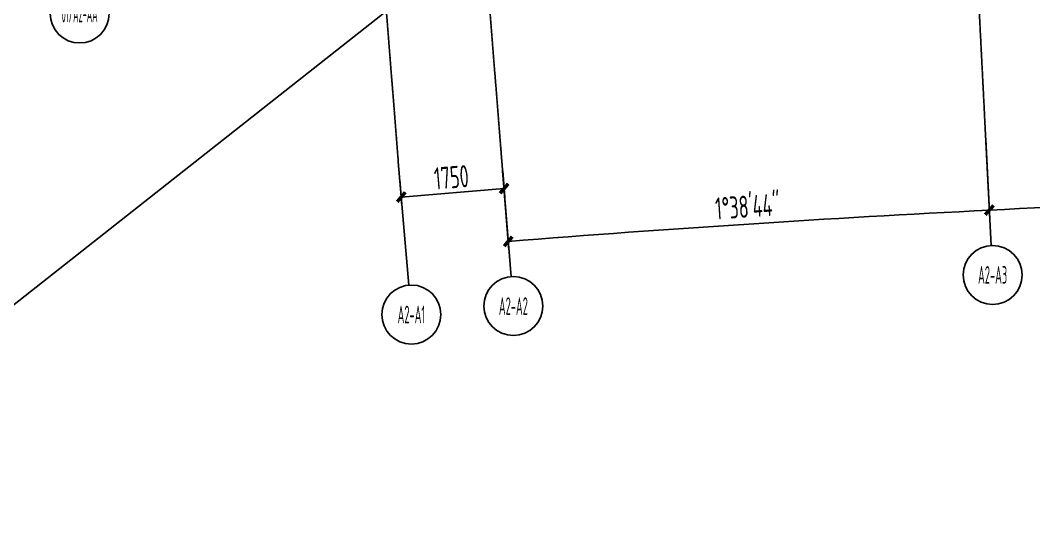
# Model space of a CAD drawing. Header units: millimetres. Extents: x 11677979 to 24947533, y -12764720 to -6308891.
# Drawn here: x 11747891 to 11765070, y -6415330 to -6406725 of the extents above; entities that cross this region are included whole.
import ezdxf
from ezdxf.enums import TextEntityAlignment as Align

# ---------------------------------------------------------------- set-up
doc = ezdxf.new("R2010")
doc.units = ezdxf.units.MM
doc.header["$LTSCALE"] = 10
for name, pattern in [('A2-RG-AXIS$0$CENTER', [2, 1.25, -0.25, 0.25, -0.25]), ('A2-RG-AXIS$0$DOTE', [2.42, 2, -0.2, 0.02, -0.2]), ('A2-RI-F4$0$A2-RG-AXIS$0$CENTER', [2, 1.25, -0.25, 0.25, -0.25]), ('A2-RI-F4$0$A2-RG-AXIS$0$DOTE', [2.42, 2, -0.2, 0.02, -0.2])]:
    doc.linetypes.add(name, pattern=pattern)
for name, color, linetype in [('A2-RG-AXIS$0$A-AXIS', 1, 'Continuous'), ('A2-RG-AXIS$0$A-DIMS-100', 1, 'Continuous'), ('A2-RG-AXIS$0$A-GRID', 1, 'A2-RG-AXIS$0$CENTER'), ('A2-RG-AXIS$0$A-SYMB', 4, 'Continuous'), ('A2-RI-F4$0$A2-RG-AXIS$0$A-AXIS', 1, 'Continuous'), ('A2-RI-F4$0$A2-RG-AXIS$0$A-DIMS-100', 1, 'Continuous'), ('A2-RI-F4$0$A2-RG-AXIS$0$A-GRID', 1, 'A2-RI-F4$0$A2-RG-AXIS$0$CENTER'), ('A2-RI-F4$0$A2-RG-AXIS$0$A-SYMB', 4, 'Continuous')]:
    doc.layers.add(name, color=color, linetype=linetype)
doc.layers.add('A2-RI-F4$0$A-GLAZ', color=140, linetype='Continuous', lineweight=5)
doc.styles.add('A2-RG-AXIS$0$ECADI', font='hzs.shx', dxfattribs={"width": 0.7, "bigfont": 'hztxt.shx'})
doc.styles.add('A2-RG-AXIS$0$XD2008', font='hzs.shx', dxfattribs={"width": 0.7, "bigfont": 'hztxt.shx'})
doc.styles.add('A2-RI-F4$0$A2-RG-AXIS$0$ECADI', font='hzs.shx', dxfattribs={"width": 0.7, "bigfont": 'hztxt.shx'})
doc.styles.add('A2-RI-F4$0$A2-RG-AXIS$0$XD2008', font='hzs.shx', dxfattribs={"width": 0.7, "bigfont": 'hztxt.shx'})
doc.dimstyles.new('A2-RG-AXIS$0$XD150', dxfattribs={"dimscale": 300, "dimtxt": 2.5, "dimasz": 1.5, "dimexe": 1, "dimexo": 2, "dimgap": 0.5, "dimtad": 1, "dimdec": 0, "dimdsep": 46, "dimtxsty": 'A2-RG-AXIS$0$XD2008', "dimcen": 2.5, "dimclrt": 4, "dimaunit": 1, "dimadec": 3, "dimazin": 0, "dimtfac": 1, "dimtdec": 0, "dimtmove": 2, "dimatfit": 3, "dimfxl": 0, "dimtolj": 1, "dimtzin": 0, "dimarcsym": 0})
doc.dimstyles.new('A2-RG-AXIS$0$XD150$0', dxfattribs={"dimscale": 150, "dimtxt": 2.5, "dimasz": 1, "dimexe": 1, "dimexo": 2, "dimgap": 0.5, "dimtad": 1, "dimdec": 0, "dimdsep": 46, "dimtxsty": 'A2-RG-AXIS$0$XD2008', "dimblk": 'A2-RG-AXIS$0$_ArchTick', "dimcen": 2.5, "dimclrt": 4, "dimaunit": 1, "dimadec": 0, "dimazin": 0, "dimtfac": 1, "dimtdec": 0, "dimtmove": 2, "dimatfit": 3, "dimfxl": 0, "dimtolj": 1, "dimtzin": 0, "dimarcsym": 0})
doc.dimstyles.new('A2-RI-F4$0$A2-RG-AXIS$0$XD150', dxfattribs={"dimscale": 300, "dimtxt": 2.5, "dimasz": 1.5, "dimexe": 1, "dimexo": 2, "dimgap": 0.5, "dimtad": 1, "dimdec": 0, "dimdsep": 46, "dimtxsty": 'A2-RI-F4$0$A2-RG-AXIS$0$XD2008', "dimcen": 2.5, "dimclrt": 4, "dimaunit": 1, "dimadec": 3, "dimazin": 0, "dimtfac": 1, "dimtdec": 0, "dimtmove": 2, "dimatfit": 3, "dimfxl": 0, "dimtolj": 1, "dimtzin": 0, "dimarcsym": 0})
doc.dimstyles.new('A2-RI-F4$0$A2-RG-AXIS$0$XD150$0', dxfattribs={"dimscale": 150, "dimtxt": 2.5, "dimasz": 1, "dimexe": 1, "dimexo": 2, "dimgap": 0.5, "dimtad": 1, "dimdec": 0, "dimdsep": 46, "dimtxsty": 'A2-RI-F4$0$A2-RG-AXIS$0$XD2008', "dimblk": 'A2-RI-F4$0$A2-RG-AXIS$0$_ArchTick', "dimcen": 2.5, "dimclrt": 4, "dimaunit": 1, "dimadec": 0, "dimazin": 0, "dimtfac": 1, "dimtdec": 0, "dimtmove": 2, "dimatfit": 3, "dimfxl": 0, "dimtolj": 1, "dimtzin": 0, "dimarcsym": 0})

# ---------------------------------------------------------------- blocks, each defined once
blk = doc.blocks.new('A2-RG-AXIS$0$ECADI-TAG-GRID')
at = {"color": 13}
blk.add_circle((0, 0), 5, dxfattribs=at)
at = {"style": 'A2-RG-AXIS$0$ECADI', "width": 0.7}
blk.add_attdef('GRID', text='', height=5, dxfattribs=at).set_placement((0, 0), align=Align.MIDDLE)
blk = doc.blocks.new('A2-RG-AXIS$0$_ArchTick')
at = {"color": 0, "linetype": 'ByBlock', "const_width": 0.4}
blk.add_lwpolyline([(-0.5, -0.5), (0.5, 0.5)], dxfattribs=at)
blk = doc.blocks.new('*D450')
at = {"layer": 'A2-RG-AXIS$0$A-DIMS-100', "color": 0, "lineweight": -2, "ltscale": 3, "transparency": 16777216}
for p, q in [((11756068, -6409279), (11756105, -6409727)), ((11754324, -6409423), (11754361, -6409871)), ((11754349, -6409722), (11756093, -6409578))]:
    blk.add_line(p, q, dxfattribs=at)
at = {"layer": 'Defpoints', "color": 0, "ltscale": 3, "transparency": 16777216}
for p in [(11756043, -6408980), (11754299, -6409124), (11756093, -6409578)]:
    blk.add_point(p, dxfattribs=at)
at = {"layer": 'A2-RG-AXIS$0$A-DIMS-100', "color": 0, "lineweight": -2, "ltscale": 3, "transparency": 16777216, "xscale": 150, "yscale": 150, "zscale": 150}
for p, rotation in [((11754349, -6409722), 184.7234992870808), ((11756093, -6409578), 4.723499287080827)]:
    blk.add_blockref('A2-RG-AXIS$0$_ArchTick', p, dxfattribs=dict(at, rotation=rotation))
at = {"layer": 'A2-RG-AXIS$0$A-DIMS-100', "color": 4, "ltscale": 3, "transparency": 16777216, "insert": (11755199, -6409388), "char_height": 375, "attachment_point": 5, "rotation": 4.7235, "style": 'A2-RG-AXIS$0$XD2008'}
blk.add_mtext('\\A1;1750', dxfattribs=at)
blk = doc.blocks.new('*D451')
at = {"layer": 'A2-RG-AXIS$0$A-DIMS-100', "color": 0, "lineweight": -2, "ltscale": 3, "transparency": 16777216}
for p, q in [((11764257, -6408745), (11764325, -6410094)), ((11756067, -6409279), (11756174, -6410624))]:
    blk.add_line(p, q, dxfattribs=at)
blk.add_arc((11778731, -6694179), 284600, 92.90285, 94.54827, dxfattribs=at)
at = {"layer": 'Defpoints', "color": 0, "ltscale": 3, "transparency": 16777216}
for p in [(11764242, -6408446), (11756043, -6408980), (11761598, -6410095), (11778731, -6694179)]:
    blk.add_point(p, dxfattribs=at)
at = {"layer": 'A2-RG-AXIS$0$A-DIMS-100', "color": 0, "lineweight": -2, "ltscale": 3, "transparency": 16777216, "xscale": 150, "yscale": 150, "zscale": 150}
for p, rotation in [((11764318, -6409944), 2.902847624927414), ((11756162, -6410475), 184.5482663924224)]:
    blk.add_blockref('A2-RG-AXIS$0$_ArchTick', p, dxfattribs=dict(at, rotation=rotation))
at = {"layer": 'A2-RG-AXIS$0$A-DIMS-100', "color": 4, "ltscale": 3, "transparency": 16777216, "insert": (11760219, -6409883), "char_height": 375, "attachment_point": 5, "rotation": 3.7256, "style": 'A2-RG-AXIS$0$XD2008'}
blk.add_mtext('\\A1;1°38\'44"', dxfattribs=at)
blk = doc.blocks.new('*D420')
at = {"layer": 'A2-RG-AXIS$0$A-DIMS-100', "color": 0, "lineweight": -2, "ltscale": 3, "transparency": 16777216}
for p, q in [((11772459, -6408448), (11772489, -6409797)), ((11764257, -6408745), (11764325, -6410094))]:
    blk.add_line(p, q, dxfattribs=at)
blk.add_arc((11778731, -6694179), 284600, 91.25743, 92.90285, dxfattribs=at)
at = {"layer": 'Defpoints', "color": 0, "ltscale": 3, "transparency": 16777216}
for p in [(11772452, -6408148), (11764242, -6408446), (11769762, -6409720), (11778731, -6694179)]:
    blk.add_point(p, dxfattribs=at)
at = {"layer": 'A2-RG-AXIS$0$A-DIMS-100', "color": 0, "lineweight": -2, "ltscale": 3, "transparency": 16777216, "xscale": 150, "yscale": 150, "zscale": 150}
for p, rotation in [((11772485, -6409647), 1.257427168479658), ((11764318, -6409944), 182.9028459285604)]:
    blk.add_blockref('A2-RG-AXIS$0$_ArchTick', p, dxfattribs=dict(at, rotation=rotation))
at = {"layer": 'A2-RG-AXIS$0$A-DIMS-100', "color": 4, "ltscale": 3, "transparency": 16777216, "insert": (11768390, -6409468), "char_height": 375, "attachment_point": 5, "rotation": 2.0801, "style": 'A2-RG-AXIS$0$XD2008'}
blk.add_mtext('\\A1;1°38\'44"', dxfattribs=at)
blk = doc.blocks.new('A2-RI-F4$0$A2-RG-AXIS$0$ECADI-TAG-GRID')
at = {"color": 13}
blk.add_circle((0, 0), 5, dxfattribs=at)
at = {"style": 'A2-RI-F4$0$A2-RG-AXIS$0$ECADI', "width": 0.7}
blk.add_attdef('GRID', text='', height=5, dxfattribs=at).set_placement((0, 0), align=Align.MIDDLE)
blk = doc.blocks.new('A2-RI-F4$0$A2-RG-AXIS$0$_ArchTick')
at = {"color": 0, "linetype": 'ByBlock', "const_width": 0.4}
blk.add_lwpolyline([(-0.5, -0.5), (0.5, 0.5)], dxfattribs=at)
blk = doc.blocks.new('*D975')
at = {"layer": 'A2-RI-F4$0$A2-RG-AXIS$0$A-DIMS-100', "color": 0, "lineweight": -2, "ltscale": 3, "transparency": 16777216}
for p, q in [((11756068, -6409279), (11756105, -6409727)), ((11754324, -6409423), (11754361, -6409871)), ((11754349, -6409722), (11756093, -6409578))]:
    blk.add_line(p, q, dxfattribs=at)
at = {"layer": 'Defpoints', "color": 0, "ltscale": 3, "transparency": 16777216}
for p in [(11756043, -6408980), (11754299, -6409124), (11756093, -6409578)]:
    blk.add_point(p, dxfattribs=at)
at = {"layer": 'A2-RI-F4$0$A2-RG-AXIS$0$A-DIMS-100', "color": 0, "lineweight": -2, "ltscale": 3, "transparency": 16777216, "xscale": 150, "yscale": 150, "zscale": 150}
for p, rotation in [((11754349, -6409722), 184.7234992870808), ((11756093, -6409578), 4.723499287080827)]:
    blk.add_blockref('A2-RI-F4$0$A2-RG-AXIS$0$_ArchTick', p, dxfattribs=dict(at, rotation=rotation))
at = {"layer": 'A2-RI-F4$0$A2-RG-AXIS$0$A-DIMS-100', "color": 4, "ltscale": 3, "transparency": 16777216, "insert": (11755199, -6409388), "char_height": 375, "attachment_point": 5, "rotation": 4.7235, "style": 'A2-RI-F4$0$A2-RG-AXIS$0$XD2008'}
blk.add_mtext('\\A1;1750', dxfattribs=at)
blk = doc.blocks.new('*D976')
at = {"layer": 'A2-RI-F4$0$A2-RG-AXIS$0$A-DIMS-100', "color": 0, "lineweight": -2, "ltscale": 3, "transparency": 16777216}
for p, q in [((11764257, -6408745), (11764325, -6410094)), ((11756067, -6409279), (11756174, -6410624))]:
    blk.add_line(p, q, dxfattribs=at)
blk.add_arc((11778731, -6694179), 284600, 92.90285, 94.54827, dxfattribs=at)
at = {"layer": 'Defpoints', "color": 0, "ltscale": 3, "transparency": 16777216}
for p in [(11764242, -6408446), (11756043, -6408980), (11761598, -6410095), (11778731, -6694179)]:
    blk.add_point(p, dxfattribs=at)
at = {"layer": 'A2-RI-F4$0$A2-RG-AXIS$0$A-DIMS-100', "color": 0, "lineweight": -2, "ltscale": 3, "transparency": 16777216, "xscale": 150, "yscale": 150, "zscale": 150}
for p, rotation in [((11764318, -6409944), 2.902847624927414), ((11756162, -6410475), 184.5482663924224)]:
    blk.add_blockref('A2-RI-F4$0$A2-RG-AXIS$0$_ArchTick', p, dxfattribs=dict(at, rotation=rotation))
at = {"layer": 'A2-RI-F4$0$A2-RG-AXIS$0$A-DIMS-100', "color": 4, "ltscale": 3, "transparency": 16777216, "insert": (11760219, -6409883), "char_height": 375, "attachment_point": 5, "rotation": 3.7256, "style": 'A2-RI-F4$0$A2-RG-AXIS$0$XD2008'}
blk.add_mtext('\\A1;1°38\'44"', dxfattribs=at)
blk = doc.blocks.new('*D945')
at = {"layer": 'A2-RI-F4$0$A2-RG-AXIS$0$A-DIMS-100', "color": 0, "lineweight": -2, "ltscale": 3, "transparency": 16777216}
for p, q in [((11772459, -6408448), (11772489, -6409797)), ((11764257, -6408745), (11764325, -6410094))]:
    blk.add_line(p, q, dxfattribs=at)
blk.add_arc((11778731, -6694179), 284600, 91.25743, 92.90285, dxfattribs=at)
at = {"layer": 'Defpoints', "color": 0, "ltscale": 3, "transparency": 16777216}
for p in [(11772452, -6408148), (11764242, -6408446), (11769762, -6409720), (11778731, -6694179)]:
    blk.add_point(p, dxfattribs=at)
at = {"layer": 'A2-RI-F4$0$A2-RG-AXIS$0$A-DIMS-100', "color": 0, "lineweight": -2, "ltscale": 3, "transparency": 16777216, "xscale": 150, "yscale": 150, "zscale": 150}
for p, rotation in [((11772485, -6409647), 1.257427168479658), ((11764318, -6409944), 182.9028459285604)]:
    blk.add_blockref('A2-RI-F4$0$A2-RG-AXIS$0$_ArchTick', p, dxfattribs=dict(at, rotation=rotation))
at = {"layer": 'A2-RI-F4$0$A2-RG-AXIS$0$A-DIMS-100', "color": 4, "ltscale": 3, "transparency": 16777216, "insert": (11768390, -6409468), "char_height": 375, "attachment_point": 5, "rotation": 2.0801, "style": 'A2-RI-F4$0$A2-RG-AXIS$0$XD2008'}
blk.add_mtext('\\A1;1°38\'44"', dxfattribs=at)
blk = doc.blocks.new('A2-RG-AXIS')
at = {"layer": 'A2-RG-AXIS$0$A-AXIS', "ltscale": 3}
for p, q in [((11764241.9, -6408445.8), (11764348.2, -6410543.1)), ((11756043.3, -6408979.7), (11756209.8, -6411073.1)), ((11754299.2, -6409123.8), (11754478.6, -6411216.1))]:
    blk.add_line(p, q, dxfattribs=at)
at = {"layer": 'A2-RG-AXIS$0$A-GRID', "linetype": 'A2-RG-AXIS$0$DOTE'}
for p, q in [((11764241.9, -6408445.8), (11762206, -6368297.4)), ((11756043.3, -6408979.7), (11752855.5, -6368906.3)), ((11754299.2, -6409123.8), (11751111, -6369045.1))]:
    blk.add_line(p, q, dxfattribs=at)
for radius in [293700, 289100]:
    blk.add_arc((11778730.7, -6694178.7), radius, 75.589281, 95.407645, dxfattribs=at)
at = {"layer": 'A2-RG-AXIS$0$A-SYMB'}
ref = blk.add_blockref('A2-RG-AXIS$0$ECADI-TAG-GRID', (11748897.2, -6406610.4), dxfattribs=dict(at, xscale=100, yscale=100, zscale=100))
ref.add_attrib('GRID', '01/A2-AA', dxfattribs={"layer": '0', "extrusion": (0, 0, -1), "height": 300, "style": 'A2-RG-AXIS$0$ECADI', "text_generation_flag": 2, "width": 0.4}).set_placement((-11748897.2, -6406610.4), align=Align.MIDDLE)
ref = blk.add_blockref('A2-RG-AXIS$0$ECADI-TAG-GRID', (11764373.5, -6411042.5), dxfattribs=dict(at, xscale=100, yscale=100, zscale=100))
ref.add_attrib('GRID', 'A2-A3', dxfattribs={"layer": '0', "extrusion": (0, 0, -1), "height": 300, "style": 'A2-RG-AXIS$0$ECADI', "text_generation_flag": 2, "width": 0.5}).set_placement((-11764373.5, -6411042.5), align=Align.MIDDLE)
ref = blk.add_blockref('A2-RG-AXIS$0$ECADI-TAG-GRID', (11756249.5, -6411571.5), dxfattribs=dict(at, xscale=100, yscale=100, zscale=100))
ref.add_attrib('GRID', 'A2-A2', dxfattribs={"layer": '0', "extrusion": (0, 0, -1), "height": 300, "style": 'A2-RG-AXIS$0$ECADI', "text_generation_flag": 2, "width": 0.5}).set_placement((-11756249.5, -6411571.5), align=Align.MIDDLE)
ref = blk.add_blockref('A2-RG-AXIS$0$ECADI-TAG-GRID', (11754521.3, -6411714.3), dxfattribs=dict(at, xscale=100, yscale=100, zscale=100))
ref.add_attrib('GRID', 'A2-A1', dxfattribs={"layer": '0', "extrusion": (0, 0, -1), "height": 300, "style": 'A2-RG-AXIS$0$ECADI', "text_generation_flag": 2, "width": 0.5}).set_placement((-11754521.3, -6411714.3), align=Align.MIDDLE)
at = {"layer": 'A2-RG-AXIS$0$A-DIMS-100', "ltscale": 3}
for base, p1, p2, picture, middle in [((11769761.9, -6409720.1), (11772452.4, -6408147.6), (11764241.9, -6408445.8), '*D420', (11768389.7, -6409468.2)), ((11761597.7, -6410094.9), (11764241.9, -6408445.8), (11756043.3, -6408979.7), '*D451', (11760218.8, -6409882.6))]:
    dim = blk.add_angular_dim_3p(base=base, center=(11778730.7, -6694178.7), p1=p1, p2=p2, dimstyle='A2-RG-AXIS$0$XD150', override={"dimscale": 150, "dimasz": 1, "dimblk": 'A2-RG-AXIS$0$_ArchTick', "dimadec": 4}, dxfattribs=at)
    dim.commit()
    dim.dimension.update_dxf_attribs({"geometry": picture, "text_midpoint": middle})
dim = blk.add_aligned_dim(p1=(11754299.2, -6409123.8), p2=(11756043.3, -6408979.7), distance=-600, dimstyle='A2-RG-AXIS$0$XD150$0', dxfattribs=at)
dim.commit()
dim.dimension.update_dxf_attribs({"geometry": '*D450', "text_midpoint": (11755199.1, -6409388.1)})
blk = doc.blocks.new('A2-RI-F4$0$A2-RG-AXIS')
at = {"layer": 'A2-RI-F4$0$A2-RG-AXIS$0$A-AXIS', "ltscale": 3}
for p, q in [((11764241.9, -6408445.8), (11764348.2, -6410543.1)), ((11756043.3, -6408979.7), (11756209.8, -6411073.1)), ((11754299.2, -6409123.8), (11754478.6, -6411216.1))]:
    blk.add_line(p, q, dxfattribs=at)
at = {"layer": 'A2-RI-F4$0$A2-RG-AXIS$0$A-GRID', "linetype": 'A2-RI-F4$0$A2-RG-AXIS$0$DOTE'}
for p, q in [((11764241.9, -6408445.8), (11762206, -6368297.4)), ((11756043.3, -6408979.7), (11752855.5, -6368906.3)), ((11754299.2, -6409123.8), (11751111, -6369045.1))]:
    blk.add_line(p, q, dxfattribs=at)
for radius in [293700, 289100]:
    blk.add_arc((11778730.7, -6694178.7), radius, 75.589281, 95.407645, dxfattribs=at)
at = {"layer": 'A2-RI-F4$0$A2-RG-AXIS$0$A-SYMB'}
ref = blk.add_blockref('A2-RI-F4$0$A2-RG-AXIS$0$ECADI-TAG-GRID', (11748897.2, -6406610.4), dxfattribs=dict(at, xscale=100, yscale=100, zscale=100))
ref.add_attrib('GRID', '01/A2-AA', dxfattribs={"layer": '0', "extrusion": (0, 0, -1), "height": 300, "style": 'A2-RI-F4$0$A2-RG-AXIS$0$ECADI', "text_generation_flag": 2, "width": 0.4}).set_placement((-11748897.2, -6406610.4), align=Align.MIDDLE)
ref = blk.add_blockref('A2-RI-F4$0$A2-RG-AXIS$0$ECADI-TAG-GRID', (11764373.5, -6411042.5), dxfattribs=dict(at, xscale=100, yscale=100, zscale=100))
ref.add_attrib('GRID', 'A2-A3', dxfattribs={"layer": '0', "extrusion": (0, 0, -1), "height": 300, "style": 'A2-RI-F4$0$A2-RG-AXIS$0$ECADI', "text_generation_flag": 2, "width": 0.5}).set_placement((-11764373.5, -6411042.5), align=Align.MIDDLE)
ref = blk.add_blockref('A2-RI-F4$0$A2-RG-AXIS$0$ECADI-TAG-GRID', (11756249.5, -6411571.5), dxfattribs=dict(at, xscale=100, yscale=100, zscale=100))
ref.add_attrib('GRID', 'A2-A2', dxfattribs={"layer": '0', "extrusion": (0, 0, -1), "height": 300, "style": 'A2-RI-F4$0$A2-RG-AXIS$0$ECADI', "text_generation_flag": 2, "width": 0.5}).set_placement((-11756249.5, -6411571.5), align=Align.MIDDLE)
ref = blk.add_blockref('A2-RI-F4$0$A2-RG-AXIS$0$ECADI-TAG-GRID', (11754521.3, -6411714.3), dxfattribs=dict(at, xscale=100, yscale=100, zscale=100))
ref.add_attrib('GRID', 'A2-A1', dxfattribs={"layer": '0', "extrusion": (0, 0, -1), "height": 300, "style": 'A2-RI-F4$0$A2-RG-AXIS$0$ECADI', "text_generation_flag": 2, "width": 0.5}).set_placement((-11754521.3, -6411714.3), align=Align.MIDDLE)
at = {"layer": 'A2-RI-F4$0$A2-RG-AXIS$0$A-DIMS-100', "ltscale": 3}
for base, p1, p2, picture, middle in [((11769761.9, -6409720.1), (11772452.4, -6408147.6), (11764241.9, -6408445.8), '*D945', (11768389.7, -6409468.2)), ((11761597.7, -6410094.9), (11764241.9, -6408445.8), (11756043.3, -6408979.7), '*D976', (11760218.8, -6409882.6))]:
    dim = blk.add_angular_dim_3p(base=base, center=(11778730.7, -6694178.7), p1=p1, p2=p2, dimstyle='A2-RI-F4$0$A2-RG-AXIS$0$XD150', override={"dimscale": 150, "dimasz": 1, "dimblk": 'A2-RI-F4$0$A2-RG-AXIS$0$_ArchTick', "dimadec": 4}, dxfattribs=at)
    dim.commit()
    dim.dimension.update_dxf_attribs({"geometry": picture, "text_midpoint": middle})
dim = blk.add_aligned_dim(p1=(11754299.2, -6409123.8), p2=(11756043.3, -6408979.7), distance=-600, dimstyle='A2-RI-F4$0$A2-RG-AXIS$0$XD150$0', dxfattribs=at)
dim.commit()
dim.dimension.update_dxf_attribs({"geometry": '*D975', "text_midpoint": (11755199.1, -6409388.1)})
blk = doc.blocks.new('A2-RI-F4')
at = {"layer": 'A2-RI-F4$0$A-GLAZ'}
for radius, start, end in [(292900, 76.321235, 95.292728), (292500, 76.242989, 95.370975), (292530, 76.248865, 95.365099)]:
    blk.add_arc((11778730.7, -6694178.7), radius, start, end, dxfattribs=at)
at = {"layer": 'Defpoints', "color": 3}
blk.add_line((11769256.7, -6394617.2), (11742984, -6415329.5), dxfattribs=at)
blk.add_blockref('A2-RI-F4$0$A2-RG-AXIS', (0, 0))

msp = doc.modelspace()

# ---------------------------------------------------------------- block references
for name in ['A2-RI-F4', 'A2-RG-AXIS']:
    msp.add_blockref(name, (0, 0))

doc.saveas('drawing.dxf')
